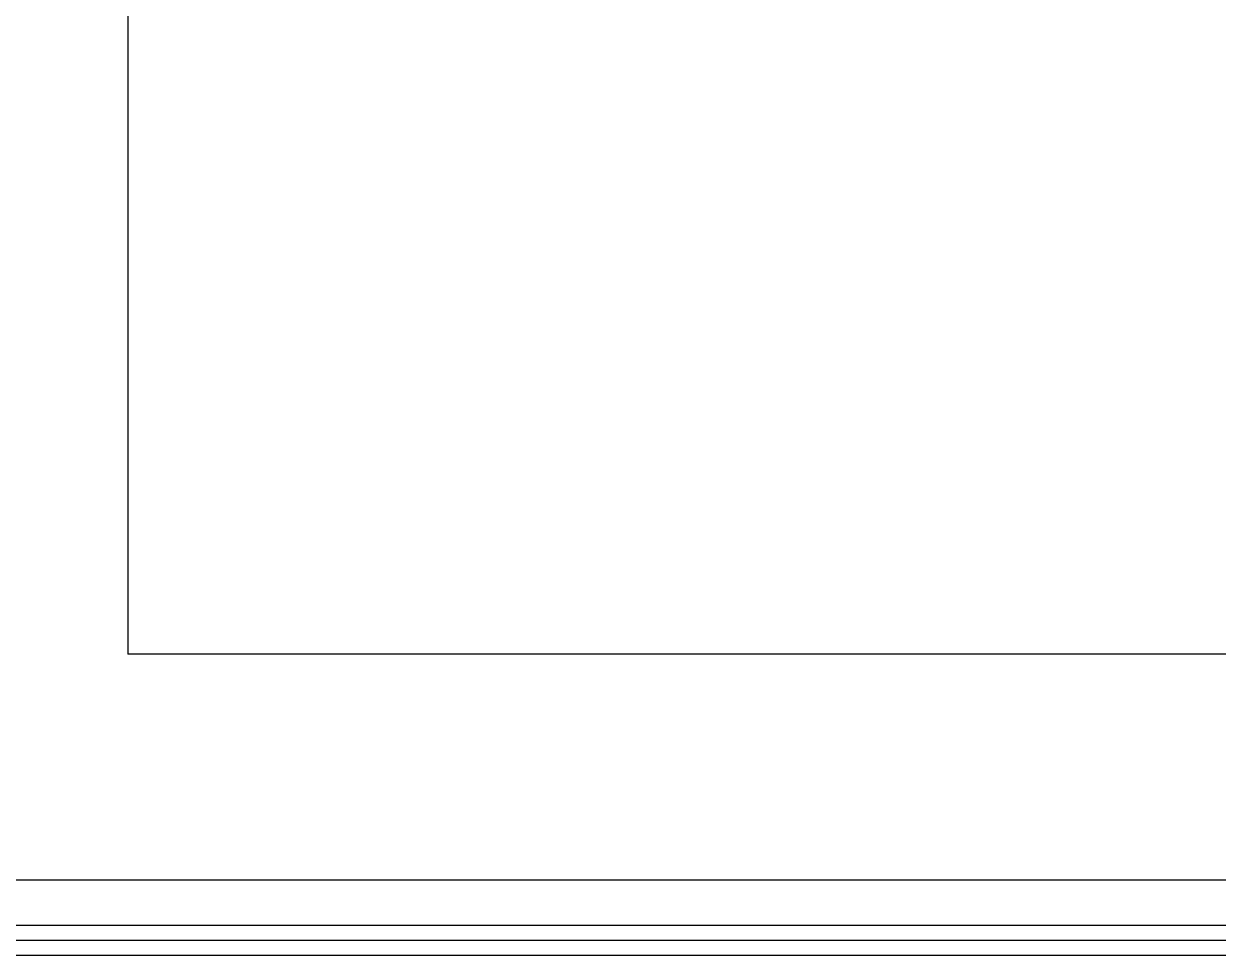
# Model space of a CAD drawing. Header units: millimetres. Extents: x -105683 to 94728, y -31127 to 151123.
# Drawn here: x -863 to 725, y -8105 to -6867 of the extents above; entities that cross this region are included whole.
import ezdxf

# ---------------------------------------------------------------- set-up
doc = ezdxf.new("R2010")
doc.units = ezdxf.units.MM
doc.layers.add('e-plan', color=9, linetype='Continuous')

# ---------------------------------------------------------------- blocks, each defined once
blk = doc.blocks.new('Xref-지하1층')
at = {"layer": 'e-plan'}
for p, q in [((2800, 10400), (2800, 4200)), ((9600, 4200), (2800, 4200)), ((-400, 3900), (9900, 3900))]:
    blk.add_line(p, q, dxfattribs=at)
at = {"layer": 'e-plan', "linetype": 'Continuous'}
for points in [[(-380, 13400), (-500, 13400), (-500, 3800), (10000, 3800), (10000, 5090), (9900, 5090)], [(-380, 13380), (-480, 13380), (-480, 3820), (9980, 3820), (9980, 5070), (9900, 5070)], [(-460, 13380), (-460, 3840), (9960, 3840), (9960, 5070)]]:
    blk.add_lwpolyline(points, dxfattribs=at)

msp = doc.modelspace()

# ---------------------------------------------------------------- block references
at = {"layer": 'e-plan'}
msp.add_blockref('Xref-지하1층', (-3525, -11905), dxfattribs=at)

doc.saveas('drawing.dxf')
